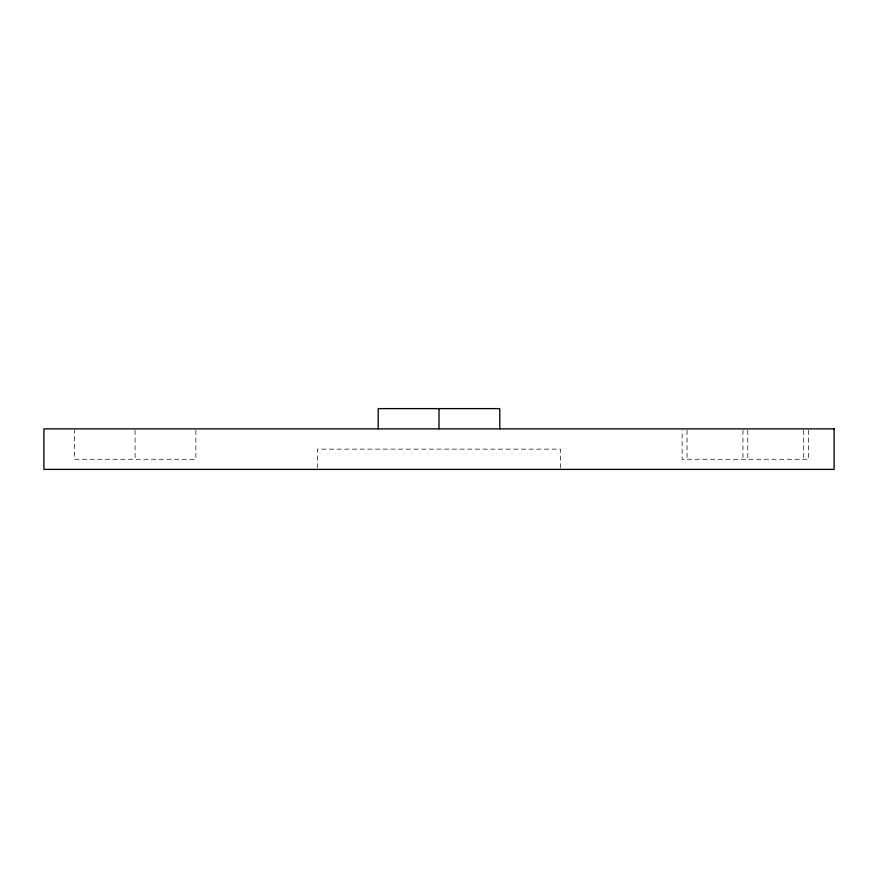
<?xml version="1.0" encoding="UTF-8"?>
<svg xmlns="http://www.w3.org/2000/svg" width="878" height="878" viewBox="0 0 878 878"><rect width="100%" height="100%" fill="white"/><g stroke="black" fill="none" stroke-linecap="round" stroke-linejoin="round"><path stroke-width="0.66" stroke-dasharray="4.39 3.29" d="M808.594 430.187L808.594 459.26L682.14 459.26L682.14 430.187M803.71 430.187L803.71 459.26M747.815 430.187L747.815 459.26M742.92 430.187L742.92 459.26M687.024 430.187L687.024 459.26M560.57 468.04L560.57 449.13L317.43 449.13L317.43 468.04M195.86 430.187L195.86 459.26L74.29 459.26L74.29 430.187M135.08 430.187L135.08 459.26"/><path stroke-width="1.32" d="M499.791 428.87L499.791 408.61L378.22 408.61L378.22 428.87M439 408.61L439 428.87M834.1 428.87L43.9 428.87L43.9 469.39L834.1 469.39L834.1 428.87"/></g></svg>
